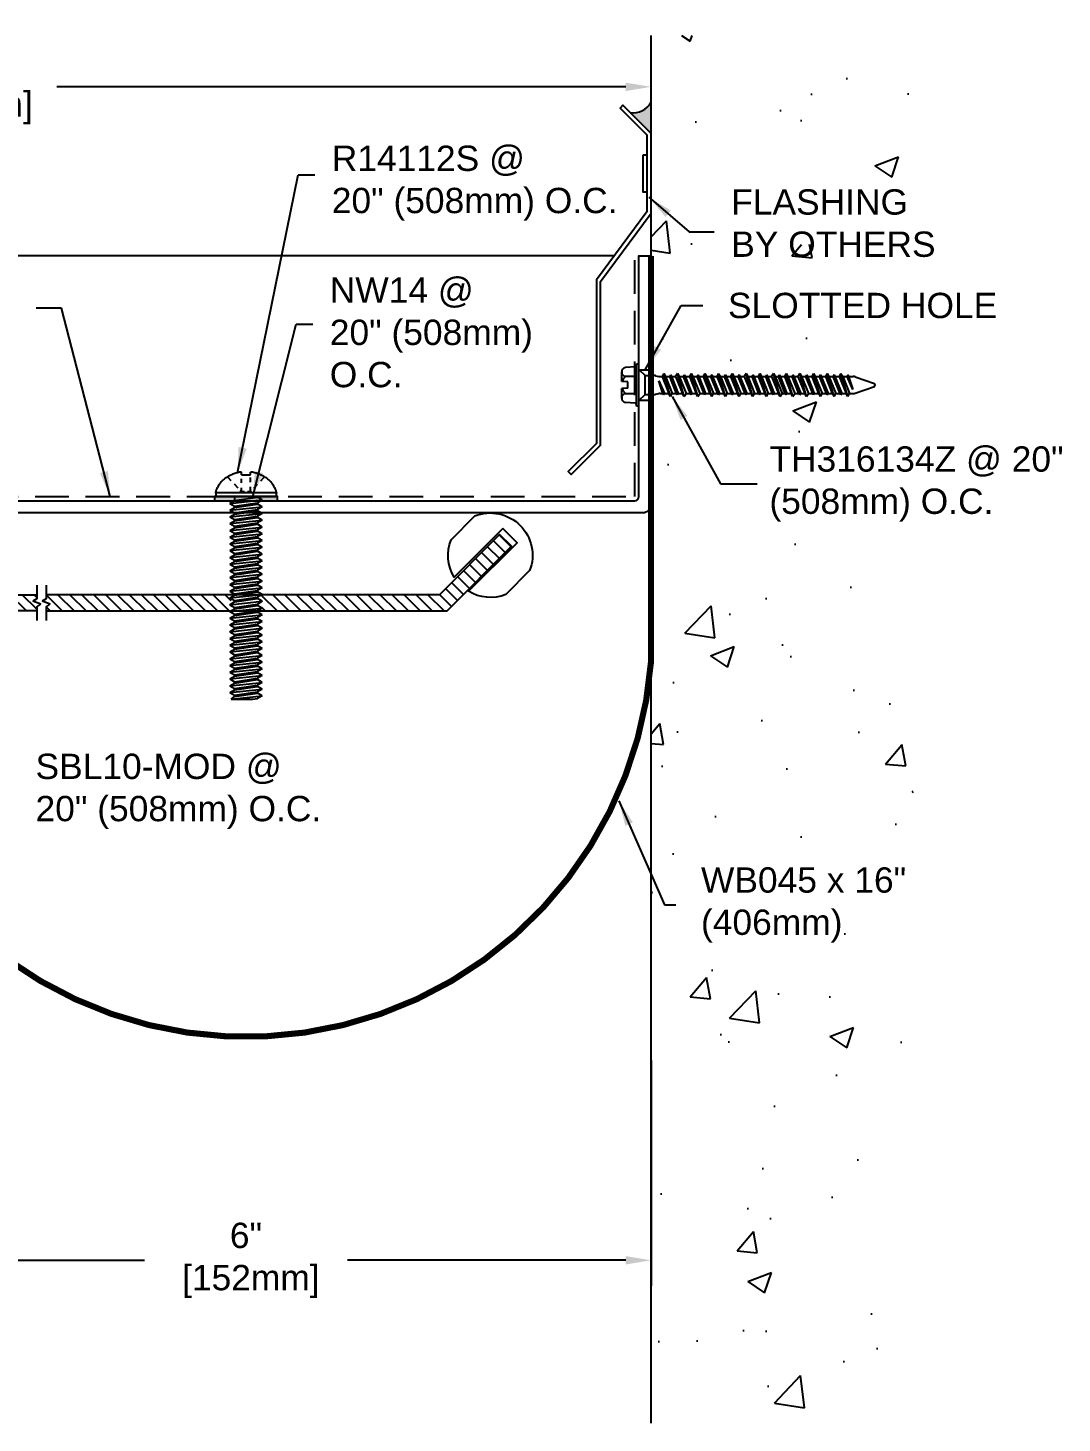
# Model space of a CAD drawing. Header units: inches. Extents: x -1.2 to 34.6, y 1.5 to 12.6.
# Drawn here: x 8.81 to 16.47, y 1.55 to 11.87 of the extents above; entities that cross this region are included whole.
import ezdxf

# ---------------------------------------------------------------- set-up
doc = ezdxf.new("R2010")
doc.units = ezdxf.units.IN
doc.header["$MEASUREMENT"] = 0
doc.linetypes.add('DASHED2', pattern=[0.375, 0.25, -0.125])
for name, color, linetype in [('ANCHORS', 4, 'Continuous'), ('CONDITIONS', 1, 'Continuous'), ('DIMENSIONS', 3, 'Continuous'), ('FILLERS', 2, 'Continuous'), ('METALS', 7, 'Continuous'), ('TEXT', 2, 'Continuous')]:
    doc.layers.add(name, color=color, linetype=linetype)
doc.styles.add('ARIAL', font='arial.ttf')
doc.styles.get("Standard").update_dxf_attribs({"font": 'arial.ttf'})
doc.dimstyles.new('Arial', dxfattribs={"dimtxt": 0.1875, "dimasz": 0.1875, "dimexe": 0.1875, "dimexo": 0.1875, "dimgap": 0.1875, "dimtad": 0, "dimtih": 1, "dimtoh": 1, "dimdec": 4, "dimzin": 3, "dimdsep": 46, "dimlunit": 4, "dimtxsty": 'ARIAL', "dimcen": 0.1875, "dimadec": 0, "dimazin": 0, "dimtfac": 1, "dimtdec": 4, "dimtofl": 0, "dimtmove": 0, "dimatfit": 3, "dimfxl": 0, "dimfrac": 2, "dimtolj": 1, "dimtzin": 0, "dimarcsym": 0})
doc.dimstyles.get("Standard").update_dxf_attribs({"dimtxt": 0.18, "dimasz": 0.18, "dimexe": 0.18, "dimexo": 0.0625, "dimgap": 0.09, "dimtad": 0, "dimtih": 1, "dimtoh": 1, "dimdec": 4, "dimzin": 0, "dimdsep": 46, "dimtxsty": 'Standard', "dimcen": 0.09, "dimadec": 0, "dimazin": 0, "dimtfac": 1, "dimtdec": 4, "dimtofl": 0, "dimtmove": 0, "dimatfit": 3, "dimfxl": 0, "dimtolj": 1, "dimtzin": 0, "dimarcsym": 0})

# ---------------------------------------------------------------- blocks, each defined once
blk = doc.blocks.new('*D3')
at = {"layer": 'Defpoints', "color": 0}
for p in [(7.429, 4.418), (13.429, 4.418), (13.429, 2.752)]:
    blk.add_point(p, dxfattribs=at)
at = {"layer": 'DIMENSIONS', "color": 0, "lineweight": -2}
for p, q in [((7.429, 4.231), (7.429, 2.564)), ((13.429, 4.231), (13.429, 2.564)), ((7.617, 2.752), (9.677, 2.752)), ((13.242, 2.752), (11.182, 2.752))]:
    blk.add_line(p, q, dxfattribs=at)
at = {"layer": 'DIMENSIONS', "color": 0}
for points in [[(7.617, 2.783), (7.617, 2.721), (7.429, 2.752)], [(13.242, 2.783), (13.242, 2.721), (13.429, 2.752)]]:
    blk.add_solid(points, dxfattribs=at)
at = {"layer": 'DIMENSIONS', "color": 0, "insert": (10.429, 2.752), "char_height": 0.1875, "attachment_point": 5, "style": 'ARIAL'}
blk.add_mtext('\\A1;6"\\P [152mm]', dxfattribs=at)
blk = doc.blocks.new('*D4')
at = {"layer": 'Defpoints', "color": 0}
for p in [(13.429, 11.438), (13.429, 10.337), (3.179, 8.311)]:
    blk.add_point(p, dxfattribs=at)
at = {"layer": 'DIMENSIONS', "color": 0, "lineweight": -2}
for p, q in [((3.179, 8.499), (3.179, 11.626)), ((13.429, 10.524), (13.429, 11.626)), ((3.367, 11.438), (7.579, 11.438)), ((13.242, 11.438), (9.029, 11.438))]:
    blk.add_line(p, q, dxfattribs=at)
at = {"layer": 'DIMENSIONS', "color": 0}
for points in [[(3.367, 11.469), (3.367, 11.407), (3.179, 11.438)], [(13.242, 11.469), (13.242, 11.407), (13.429, 11.438)]]:
    blk.add_solid(points, dxfattribs=at)
at = {"layer": 'DIMENSIONS', "color": 0, "insert": (8.304, 11.438), "char_height": 0.1875, "attachment_point": 5, "style": 'ARIAL'}
blk.add_mtext('\\A1;10 1/4"\\P [260mm]', dxfattribs=at)
blk = doc.blocks.new('TH-316134')
for p, q in [((-0.097, 0.127), (-0.027, 0.127)), ((-0.023, 0.083), (-0.027, 0.127)), ((0.023, 0.083), (0.027, 0.127)), ((0.027, 0.127), (0.097, 0.127)), ((-0.157, 0.019), (0.157, 0.019)), ((-0.157, 0), (-0.157, 0.019)), ((-0.157, 0), (0.157, 0)), ((-0.135, 0.029), (-0.129, 0.1)), ((-0.115, 0), (-0.07, -0.045)), ((-0.065, 0.019), (-0.065, 0.1)), ((-0.023, 0.083), (0.023, 0.083)), ((0.064, 0.019), (0.064, 0.1)), ((0.115, 0), (0.07, -0.045)), ((0.135, 0.029), (0.129, 0.1)), ((0.157, 0.019), (0.157, 0)), ((-0.07, -0.045), (0.07, -0.045)), ((-0.07, -0.045), (-0.07, -0.112)), ((0.07, -0.045), (0.07, -0.112)), ((-0.086, -0.234), (0.086, -0.184)), ((-0.074, -0.184), (0.032, -0.147)), ((-0.074, -0.184), (-0.062, -0.177)), ((-0.074, -0.184), (-0.062, -0.19)), ((-0.069, -0.122), (-0.063, -0.148)), ((0.032, -0.147), (-0.062, -0.19)), ((-0.062, -0.177), (0.032, -0.147)), ((-0.062, -0.157), (-0.062, -0.177)), ((0.062, -0.171), (-0.062, -0.221)), ((-0.062, -0.19), (-0.062, -0.221)), ((0.062, -0.197), (-0.062, -0.247)), ((0.062, -0.157), (0.062, -0.171)), ((0.086, -0.184), (0.062, -0.171)), ((0.086, -0.184), (0.062, -0.197)), ((0.062, -0.197), (0.062, -0.228)), ((0.069, -0.122), (0.063, -0.148)), ((-0.086, -0.234), (-0.062, -0.221)), ((-0.086, -0.234), (-0.062, -0.247)), ((-0.086, -0.336), (0.086, -0.285)), ((-0.074, -0.285), (0.074, -0.234)), ((-0.074, -0.285), (-0.062, -0.279)), ((-0.074, -0.285), (-0.062, -0.291)), ((-0.062, -0.279), (0.062, -0.228)), ((0.062, -0.241), (-0.062, -0.291)), ((-0.062, -0.247), (-0.062, -0.279)), ((0.062, -0.272), (-0.062, -0.323)), ((-0.062, -0.291), (-0.062, -0.323)), ((0.062, -0.298), (-0.062, -0.349)), ((0.074, -0.234), (0.062, -0.228)), ((0.074, -0.234), (0.062, -0.241)), ((0.062, -0.241), (0.062, -0.272)), ((0.086, -0.285), (0.062, -0.272)), ((0.086, -0.285), (0.062, -0.298)), ((0.062, -0.298), (0.062, -0.33)), ((-0.086, -0.336), (-0.062, -0.323)), ((-0.086, -0.336), (-0.062, -0.349)), ((-0.086, -0.437), (0.086, -0.387)), ((-0.074, -0.387), (0.074, -0.336)), ((-0.074, -0.387), (-0.062, -0.381)), ((-0.074, -0.387), (-0.062, -0.393)), ((-0.062, -0.381), (0.062, -0.33)), ((0.062, -0.342), (-0.062, -0.393)), ((-0.062, -0.349), (-0.062, -0.381)), ((0.062, -0.374), (-0.062, -0.425)), ((-0.062, -0.393), (-0.062, -0.425)), ((0.062, -0.4), (-0.062, -0.45)), ((0.074, -0.336), (0.062, -0.33)), ((0.074, -0.336), (0.062, -0.342)), ((0.062, -0.342), (0.062, -0.374)), ((0.086, -0.387), (0.062, -0.374)), ((0.086, -0.387), (0.062, -0.4)), ((0.062, -0.4), (0.062, -0.431)), ((-0.086, -0.437), (-0.062, -0.425)), ((-0.086, -0.437), (-0.062, -0.45)), ((-0.086, -0.539), (0.086, -0.488)), ((-0.074, -0.488), (0.074, -0.437)), ((-0.074, -0.488), (-0.062, -0.482)), ((-0.074, -0.488), (-0.062, -0.494)), ((-0.062, -0.482), (0.062, -0.431)), ((0.062, -0.444), (-0.062, -0.494)), ((-0.062, -0.45), (-0.062, -0.482)), ((0.062, -0.475), (-0.062, -0.526)), ((-0.062, -0.494), (-0.062, -0.526)), ((0.062, -0.501), (-0.062, -0.552)), ((0.074, -0.437), (0.062, -0.431)), ((0.074, -0.437), (0.062, -0.444)), ((0.062, -0.444), (0.062, -0.475)), ((0.086, -0.488), (0.062, -0.475)), ((0.086, -0.488), (0.062, -0.501)), ((0.062, -0.501), (0.062, -0.533)), ((-0.086, -0.539), (-0.062, -0.526)), ((-0.086, -0.539), (-0.062, -0.552)), ((-0.086, -0.641), (0.086, -0.59)), ((-0.074, -0.59), (0.074, -0.539)), ((-0.074, -0.59), (-0.062, -0.584)), ((-0.074, -0.59), (-0.062, -0.596)), ((-0.062, -0.584), (0.062, -0.533)), ((0.062, -0.545), (-0.062, -0.596)), ((-0.062, -0.552), (-0.062, -0.584)), ((0.062, -0.577), (-0.062, -0.628)), ((-0.062, -0.596), (-0.062, -0.628)), ((0.062, -0.603), (-0.062, -0.654)), ((0.074, -0.539), (0.062, -0.533)), ((0.074, -0.539), (0.062, -0.545)), ((0.062, -0.545), (0.062, -0.577)), ((0.086, -0.59), (0.062, -0.577)), ((0.086, -0.59), (0.062, -0.603)), ((0.062, -0.603), (0.062, -0.634)), ((-0.086, -0.641), (-0.062, -0.628)), ((-0.086, -0.641), (-0.062, -0.654)), ((-0.086, -0.742), (0.086, -0.691)), ((-0.074, -0.691), (0.074, -0.641)), ((-0.074, -0.691), (-0.062, -0.685)), ((-0.074, -0.691), (-0.062, -0.698)), ((-0.062, -0.685), (0.062, -0.634)), ((0.062, -0.647), (-0.062, -0.698)), ((-0.062, -0.654), (-0.062, -0.685)), ((0.062, -0.678), (-0.062, -0.729)), ((-0.062, -0.698), (-0.062, -0.729)), ((0.062, -0.704), (-0.062, -0.755)), ((0.074, -0.641), (0.062, -0.634)), ((0.074, -0.641), (0.062, -0.647)), ((0.062, -0.647), (0.062, -0.678)), ((0.086, -0.691), (0.062, -0.678)), ((0.086, -0.691), (0.062, -0.704)), ((0.062, -0.704), (0.062, -0.736)), ((-0.086, -0.742), (-0.062, -0.729)), ((-0.086, -0.742), (-0.062, -0.755)), ((-0.086, -0.844), (0.086, -0.793)), ((-0.074, -0.793), (0.074, -0.742)), ((-0.074, -0.793), (-0.062, -0.787)), ((-0.074, -0.793), (-0.062, -0.799)), ((-0.062, -0.787), (0.062, -0.736)), ((0.062, -0.748), (-0.062, -0.799)), ((-0.062, -0.755), (-0.062, -0.787)), ((0.062, -0.78), (-0.062, -0.831)), ((-0.062, -0.799), (-0.062, -0.831)), ((0.062, -0.806), (-0.062, -0.857)), ((0.074, -0.742), (0.062, -0.736)), ((0.074, -0.742), (0.062, -0.748)), ((0.062, -0.748), (0.062, -0.78)), ((0.086, -0.793), (0.062, -0.78)), ((0.086, -0.793), (0.062, -0.806)), ((0.062, -0.806), (0.062, -0.838)), ((-0.086, -0.844), (-0.062, -0.831)), ((-0.086, -0.844), (-0.062, -0.857)), ((-0.086, -0.945), (0.086, -0.895)), ((-0.074, -0.895), (0.074, -0.844)), ((-0.074, -0.895), (-0.062, -0.888)), ((-0.074, -0.895), (-0.062, -0.901)), ((-0.062, -0.888), (0.062, -0.838)), ((0.062, -0.85), (-0.062, -0.901)), ((-0.062, -0.857), (-0.062, -0.888)), ((0.062, -0.882), (-0.062, -0.932)), ((-0.062, -0.901), (-0.062, -0.932)), ((0.062, -0.907), (-0.062, -0.958)), ((0.074, -0.844), (0.062, -0.838)), ((0.074, -0.844), (0.062, -0.85)), ((0.062, -0.85), (0.062, -0.882)), ((0.086, -0.895), (0.062, -0.882)), ((0.086, -0.895), (0.062, -0.907)), ((0.062, -0.907), (0.062, -0.939)), ((-0.086, -0.945), (-0.062, -0.932)), ((-0.086, -0.945), (-0.062, -0.958)), ((-0.086, -1.047), (0.086, -0.996)), ((-0.074, -0.996), (0.074, -0.945)), ((-0.074, -0.996), (-0.062, -0.99)), ((-0.074, -0.996), (-0.062, -1.002)), ((-0.062, -0.99), (0.062, -0.939)), ((0.062, -0.951), (-0.062, -1.002)), ((-0.062, -0.958), (-0.062, -0.99)), ((0.062, -0.983), (-0.062, -1.034)), ((-0.062, -1.002), (-0.062, -1.034)), ((0.062, -1.009), (-0.062, -1.06)), ((0.074, -0.945), (0.062, -0.939)), ((0.074, -0.945), (0.062, -0.951)), ((0.062, -0.951), (0.062, -0.983)), ((0.086, -0.996), (0.062, -0.983)), ((0.086, -0.996), (0.062, -1.009)), ((0.062, -1.001), (0.062, -1.033)), ((-0.086, -1.047), (-0.062, -1.034)), ((-0.086, -1.047), (-0.062, -1.06)), ((-0.086, -1.141), (0.086, -1.09)), ((-0.086, -1.141), (-0.062, -1.128)), ((-0.074, -1.09), (0.074, -1.039)), ((-0.074, -1.09), (-0.062, -1.084)), ((-0.074, -1.09), (-0.062, -1.096)), ((-0.062, -1.084), (0.062, -1.033)), ((0.062, -1.045), (-0.062, -1.096)), ((-0.062, -1.052), (-0.062, -1.084)), ((0.062, -1.077), (-0.062, -1.128)), ((-0.062, -1.096), (-0.062, -1.128)), ((0.062, -1.103), (-0.062, -1.154)), ((-0.062, -1.185), (0.062, -1.134)), ((0.074, -1.039), (0.062, -1.033)), ((0.074, -1.039), (0.062, -1.045)), ((0.062, -1.045), (0.062, -1.077)), ((0.086, -1.09), (0.062, -1.077)), ((0.086, -1.09), (0.062, -1.103)), ((0.062, -1.103), (0.062, -1.134)), ((0.074, -1.141), (0.062, -1.134)), ((-0.086, -1.141), (-0.062, -1.154)), ((-0.086, -1.242), (0.086, -1.191)), ((-0.086, -1.242), (-0.062, -1.229)), ((-0.074, -1.191), (0.074, -1.141)), ((-0.074, -1.191), (-0.062, -1.185)), ((-0.074, -1.191), (-0.062, -1.198)), ((0.062, -1.147), (-0.062, -1.198)), ((-0.062, -1.154), (-0.062, -1.185)), ((0.062, -1.178), (-0.062, -1.229)), ((-0.062, -1.198), (-0.062, -1.229)), ((0.062, -1.204), (-0.062, -1.255)), ((-0.062, -1.287), (0.062, -1.236)), ((0.074, -1.141), (0.062, -1.147)), ((0.062, -1.147), (0.062, -1.178)), ((0.086, -1.191), (0.062, -1.178)), ((0.086, -1.191), (0.062, -1.204)), ((0.062, -1.204), (0.062, -1.236)), ((0.074, -1.242), (0.062, -1.236)), ((-0.086, -1.242), (-0.062, -1.255)), ((-0.086, -1.344), (0.086, -1.293)), ((-0.086, -1.344), (-0.062, -1.331)), ((-0.074, -1.293), (0.074, -1.242)), ((-0.074, -1.293), (-0.062, -1.287)), ((-0.074, -1.293), (-0.062, -1.299)), ((0.062, -1.248), (-0.062, -1.299)), ((-0.062, -1.255), (-0.062, -1.287)), ((0.062, -1.28), (-0.062, -1.331)), ((-0.062, -1.299), (-0.062, -1.331)), ((0.062, -1.306), (-0.062, -1.357)), ((-0.062, -1.388), (0.062, -1.338)), ((0.074, -1.242), (0.062, -1.248)), ((0.062, -1.248), (0.062, -1.28)), ((0.086, -1.293), (0.062, -1.28)), ((0.086, -1.293), (0.062, -1.306)), ((0.062, -1.306), (0.062, -1.338)), ((0.074, -1.344), (0.062, -1.338)), ((-0.086, -1.344), (-0.062, -1.357)), ((-0.086, -1.445), (0.086, -1.395)), ((-0.086, -1.445), (-0.062, -1.432)), ((-0.086, -1.445), (-0.062, -1.458)), ((-0.074, -1.395), (0.074, -1.344)), ((-0.074, -1.395), (-0.062, -1.388)), ((-0.074, -1.395), (-0.062, -1.401)), ((-0.074, -1.496), (0.074, -1.445)), ((0.062, -1.35), (-0.062, -1.401)), ((-0.062, -1.357), (-0.062, -1.388)), ((0.062, -1.382), (-0.062, -1.432)), ((-0.062, -1.401), (-0.062, -1.432)), ((0.062, -1.407), (-0.062, -1.458)), ((-0.062, -1.49), (0.062, -1.439)), ((0.074, -1.344), (0.062, -1.35)), ((0.062, -1.35), (0.062, -1.382)), ((0.086, -1.395), (0.062, -1.382)), ((0.086, -1.395), (0.062, -1.407)), ((0.062, -1.407), (0.062, -1.439)), ((0.074, -1.445), (0.062, -1.439)), ((0.074, -1.445), (0.062, -1.451)), ((-0.086, -1.547), (0.086, -1.496)), ((-0.086, -1.547), (-0.062, -1.534)), ((-0.086, -1.547), (-0.062, -1.56)), ((-0.074, -1.496), (-0.062, -1.49)), ((-0.074, -1.496), (-0.062, -1.502)), ((0.062, -1.451), (-0.062, -1.502)), ((-0.062, -1.458), (-0.062, -1.49)), ((0.062, -1.483), (-0.062, -1.534)), ((-0.062, -1.502), (-0.062, -1.534)), ((0.062, -1.509), (-0.062, -1.56)), ((-0.034, -1.584), (0.062, -1.541)), ((-0.034, -1.584), (0.074, -1.547)), ((0.062, -1.451), (0.062, -1.483)), ((0.086, -1.496), (0.062, -1.483)), ((0.086, -1.496), (0.062, -1.509)), ((0.062, -1.509), (0.062, -1.541)), ((0.074, -1.547), (0.062, -1.541)), ((0.074, -1.547), (0.062, -1.553)), ((-0.062, -1.56), (-0.062, -1.586)), ((-0.06, -1.601), (-0.01, -1.744)), ((0.062, -1.553), (-0.034, -1.584)), ((0.06, -1.601), (0.01, -1.744)), ((0.062, -1.553), (0.062, -1.586))]:
    blk.add_line(p, q)
for centre, radius, start, end in [((-0.097, 0.095), 0.0327, 9.285, 170.715), ((0, 0.038), 0.0896, 107.4215, 136.0407), ((0, 0.038), 0.0896, 43.9593, 72.5785), ((0.097, 0.095), 0.0327, 9.285, 170.715), ((-0.146, 0.03), 0.0112, 270, 355), ((0.146, 0.03), 0.0112, 185, 270), ((-0.023, -0.112), 0.0465, 180, 191.9357), ((-0.109, -0.157), 0.0465, 0, 11.9357), ((0.109, -0.157), 0.0465, 168.0643, 180), ((0.023, -0.112), 0.0465, 348.0643, 0), ((-0.016, -1.586), 0.0465, 180, 199.3058), ((0.016, -1.586), 0.0465, 340.6942, 0), ((0, -1.739), 0.0106, 204.1001, 335.8999)]:
    blk.add_arc(centre, radius, start, end)
blk = doc.blocks.new('TH316134')
blk.add_blockref('TH-316134', (0, 0))
blk = doc.blocks.new('FLASHING')
at = {"layer": 'CONDITIONS'}
blk.add_hatch(color=256, dxfattribs=at).paths.add_polyline_path([(9.429, 11.696, -0.317904), (9.276, 11.618), (9.429, 11.464)])
for points in [[(9.024, 9.169), (8.816, 8.961), (8.838, 8.939), (9.055, 9.156), (9.055, 10.368), (9.429, 10.873), (9.429, 11.464), (9.221, 11.672), (9.2, 11.65), (9.398, 11.452), (9.398, 10.883), (9.024, 10.379)], [(9.371, 11.305), (9.398, 11.305), (9.398, 11.03), (9.371, 11.03)]]:
    blk.add_lwpolyline(points, close=True, dxfattribs=at)
blk.add_arc((9.297, 11.765), 0.149, 261.7227, 332.2653, dxfattribs=at)
blk = doc.blocks.new('*D12')
at = {"layer": 'Defpoints', "color": 0}
for p in [(13.339, 10.187), (0.826, 4.999), (5.589, 4.999)]:
    blk.add_point(p, dxfattribs=at)
at = {"layer": 'DIMENSIONS', "color": 0, "lineweight": -2}
for p, q in [((13.152, 10.187), (0.639, 10.187)), ((0.826, 9.999), (0.826, 8.045)), ((0.826, 5.187), (0.826, 7.114)), ((5.401, 4.999), (0.639, 4.999))]:
    blk.add_line(p, q, dxfattribs=at)
at = {"layer": 'DIMENSIONS', "color": 0}
for points in [[(0.795, 9.999), (0.858, 9.999), (0.826, 10.187)], [(0.795, 5.187), (0.858, 5.187), (0.826, 4.999)]]:
    blk.add_solid(points, dxfattribs=at)
at = {"layer": 'DIMENSIONS', "color": 0, "insert": (0.826, 7.58), "char_height": 0.1875, "attachment_point": 5, "style": 'ARIAL'}
blk.add_mtext('\\A1;5 3/16"\\P [132mm]', dxfattribs=at)
blk = doc.blocks.new('SBL10-MOD')
h = blk.add_hatch()
h.set_pattern_fill('ANSI31', color=256, scale=0.5, angle=90, style=0)
h.set_pattern_definition([(135, (0.01028, 3e-15), (-0.04419417, -0.04419417), [])])
h.paths.add_polyline_path([(12.407, 8.037), (12.318, 8.125), (11.872, 7.679), (10.557, 7.679), (10.561, 7.675), (10.551, 7.665), (10.561, 7.655), (10.551, 7.644), (10.561, 7.634), (10.551, 7.623), (10.561, 7.613), (10.551, 7.603), (10.561, 7.592), (10.551, 7.582), (10.561, 7.572), (10.551, 7.561), (10.553, 7.559), (11.929, 7.559)])
h.paths.add_polyline_path([(10.329, 7.597), (10.319, 7.608), (10.329, 7.618), (10.319, 7.628), (10.329, 7.639), (10.319, 7.649), (10.329, 7.66), (10.319, 7.67), (10.327, 7.679), (8.96, 7.679), (8.96, 7.649), (8.931, 7.63), (8.989, 7.608), (8.96, 7.589), (8.96, 7.559), (10.325, 7.559), (10.319, 7.566), (10.329, 7.577), (10.319, 7.587)])
h.paths.add_polyline_path([(8.89, 7.649), (8.89, 7.679), (7.391, 7.679), (7.391, 7.559), (8.89, 7.559), (8.89, 7.589), (8.919, 7.608), (8.861, 7.63)])
for p, q in [((8.89, 7.749), (8.89, 7.649)), ((8.96, 7.749), (8.96, 7.649)), ((8.89, 7.649), (8.861, 7.63)), ((8.96, 7.649), (8.931, 7.63)), ((8.919, 7.608), (8.861, 7.63)), ((8.89, 7.589), (8.919, 7.608)), ((8.89, 7.589), (8.89, 7.489)), ((8.989, 7.608), (8.931, 7.63)), ((8.96, 7.589), (8.989, 7.608)), ((8.96, 7.589), (8.96, 7.489))]:
    blk.add_line(p, q)
for points in [[(12.342, 8.169), (11.982, 7.809, -0.233897), (11.958, 8.085), (12.135, 8.262, -0.654654), (12.54, 7.857), (12.363, 7.68, -0.233897), (12.087, 7.704), (12.447, 8.063)], [(7.432, 7.694, 0.233897), (7.254, 7.906), (7.004, 7.906, 0.654654), (7.004, 7.333), (7.254, 7.333, 0.233897), (7.432, 7.545), (7.391, 7.559), (7.391, 7.679)]]:
    blk.add_lwpolyline(points, format="xyb", close=True)
for points in [[(8.96, 7.559), (11.929, 7.559), (12.407, 8.037), (12.318, 8.125), (11.872, 7.679), (8.96, 7.679)], [(7.391, 7.679), (8.89, 7.679)], [(8.89, 7.559), (7.391, 7.559)]]:
    blk.add_lwpolyline(points)
blk = doc.blocks.new('R14112')
for p, q in [((-0.109, 0.116), (-0.133, 0.141)), ((-0.034, 0.161), (-0.034, 0.182)), ((-0.034, 0.161), (0.034, 0.161)), ((-0.034, 0.103), (-0.034, 0.131)), ((0.034, 0.161), (0.034, 0.182)), ((0.034, 0.106), (0.034, 0.142)), ((0.109, 0.116), (0.133, 0.141)), ((-0.226, 0.031), (0.226, 0.031)), ((-0.226, 0.031), (-0.22, 0)), ((-0.22, 0), (0.22, 0)), ((-0.057, 0.062), (-0.086, 0.092)), ((-0.085, 0), (-0.085, -0.03)), ((-0.034, 0.038), (-0.042, 0.046)), ((-0.034, 0.038), (-0.034, 0.065)), ((-0.034, 0.038), (-0.01, 0.038)), ((0.01, 0.038), (0.034, 0.038)), ((0.034, 0.038), (0.034, 0.073)), ((0.034, 0.038), (0.042, 0.046)), ((0.057, 0.062), (0.086, 0.092)), ((0.085, 0), (0.085, -0.005)), ((0.226, 0.031), (0.22, 0)), ((-0.119, -0.05), (0.119, -0.025)), ((-0.119, -0.05), (-0.085, -0.03)), ((-0.119, -0.05), (-0.085, -0.07)), ((-0.119, -0.1), (0.119, -0.075)), ((-0.119, -0.1), (-0.085, -0.08)), ((-0.119, -0.1), (-0.085, -0.12)), ((-0.085, -0.03), (0.085, -0.005)), ((-0.085, -0.07), (0.085, -0.045)), ((-0.085, -0.08), (0.085, -0.055)), ((-0.085, -0.07), (-0.085, -0.08)), ((-0.085, -0.12), (0.085, -0.095)), ((0.119, -0.025), (0.085, -0.005)), ((0.119, -0.025), (0.085, -0.045)), ((0.085, -0.045), (0.085, -0.055)), ((0.119, -0.075), (0.085, -0.055)), ((0.119, -0.075), (0.085, -0.095)), ((0.085, -0.095), (0.085, -0.105)), ((-0.119, -0.15), (0.119, -0.125)), ((-0.119, -0.15), (-0.085, -0.13)), ((-0.119, -0.15), (-0.085, -0.17)), ((-0.119, -0.2), (0.119, -0.175)), ((-0.119, -0.2), (-0.085, -0.18)), ((-0.119, -0.2), (-0.085, -0.22)), ((-0.085, -0.13), (0.085, -0.105)), ((-0.085, -0.12), (-0.085, -0.13)), ((-0.085, -0.17), (0.085, -0.145)), ((-0.085, -0.18), (0.085, -0.155)), ((-0.085, -0.17), (-0.085, -0.18)), ((-0.085, -0.22), (0.085, -0.195)), ((-0.085, -0.23), (0.085, -0.205)), ((0.119, -0.125), (0.085, -0.105)), ((0.119, -0.125), (0.085, -0.145)), ((0.085, -0.145), (0.085, -0.155)), ((0.119, -0.175), (0.085, -0.155)), ((0.119, -0.175), (0.085, -0.195)), ((0.085, -0.195), (0.085, -0.205)), ((0.119, -0.225), (0.085, -0.205)), ((-0.119, -0.25), (0.119, -0.225)), ((-0.119, -0.25), (-0.085, -0.23)), ((-0.119, -0.25), (-0.085, -0.27)), ((-0.119, -0.3), (0.119, -0.275)), ((-0.119, -0.3), (-0.085, -0.28)), ((-0.119, -0.3), (-0.085, -0.32)), ((-0.085, -0.22), (-0.085, -0.23)), ((-0.085, -0.27), (0.085, -0.245)), ((-0.085, -0.28), (0.085, -0.255)), ((-0.085, -0.27), (-0.085, -0.28)), ((-0.085, -0.32), (0.085, -0.295)), ((-0.085, -0.33), (0.085, -0.305)), ((0.119, -0.225), (0.085, -0.245)), ((0.085, -0.245), (0.085, -0.255)), ((0.119, -0.275), (0.085, -0.255)), ((0.119, -0.275), (0.085, -0.295)), ((0.085, -0.295), (0.085, -0.305)), ((0.119, -0.325), (0.085, -0.305)), ((-0.119, -0.35), (0.119, -0.325)), ((-0.119, -0.35), (-0.085, -0.33)), ((-0.119, -0.35), (-0.085, -0.37)), ((-0.119, -0.4), (0.119, -0.375)), ((-0.119, -0.4), (-0.085, -0.38)), ((-0.119, -0.4), (-0.085, -0.42)), ((-0.085, -0.32), (-0.085, -0.33)), ((-0.085, -0.37), (0.085, -0.345)), ((-0.085, -0.38), (0.085, -0.355)), ((-0.085, -0.37), (-0.085, -0.38)), ((-0.085, -0.42), (0.085, -0.395)), ((-0.085, -0.43), (0.085, -0.405)), ((0.119, -0.325), (0.085, -0.345)), ((0.085, -0.345), (0.085, -0.355)), ((0.119, -0.375), (0.085, -0.355)), ((0.119, -0.375), (0.085, -0.395)), ((0.085, -0.395), (0.085, -0.405)), ((0.119, -0.425), (0.085, -0.405)), ((-0.119, -0.45), (0.119, -0.425)), ((-0.119, -0.45), (-0.085, -0.43)), ((-0.119, -0.45), (-0.085, -0.47)), ((-0.119, -0.5), (0.119, -0.475)), ((-0.119, -0.5), (-0.085, -0.48)), ((-0.119, -0.5), (-0.085, -0.52)), ((-0.085, -0.42), (-0.085, -0.43)), ((-0.085, -0.47), (0.085, -0.445)), ((-0.085, -0.48), (0.085, -0.455)), ((-0.085, -0.47), (-0.085, -0.48)), ((-0.085, -0.52), (0.085, -0.495)), ((-0.085, -0.53), (0.085, -0.505)), ((0.119, -0.425), (0.085, -0.445)), ((0.085, -0.445), (0.085, -0.455)), ((0.119, -0.475), (0.085, -0.455)), ((0.119, -0.475), (0.085, -0.495)), ((0.085, -0.495), (0.085, -0.505)), ((0.119, -0.525), (0.085, -0.505)), ((-0.119, -0.55), (0.119, -0.525)), ((-0.119, -0.55), (-0.085, -0.53)), ((-0.119, -0.55), (-0.085, -0.57)), ((-0.119, -0.6), (0.119, -0.575)), ((-0.119, -0.6), (-0.085, -0.58)), ((-0.119, -0.6), (-0.085, -0.62)), ((-0.085, -0.52), (-0.085, -0.53)), ((-0.085, -0.57), (0.085, -0.545)), ((-0.085, -0.58), (0.085, -0.555)), ((-0.085, -0.57), (-0.085, -0.58)), ((-0.085, -0.62), (0.085, -0.595)), ((-0.085, -0.63), (0.085, -0.605)), ((-0.085, -0.62), (-0.085, -0.63)), ((0.119, -0.525), (0.085, -0.545)), ((0.085, -0.545), (0.085, -0.555)), ((0.119, -0.575), (0.085, -0.555)), ((0.119, -0.575), (0.085, -0.595)), ((0.085, -0.595), (0.085, -0.605)), ((0.119, -0.625), (0.085, -0.605)), ((-0.119, -0.65), (0.119, -0.625)), ((-0.119, -0.65), (-0.085, -0.63)), ((-0.119, -0.65), (-0.085, -0.67)), ((-0.119, -0.7), (0.119, -0.675)), ((-0.119, -0.7), (-0.085, -0.68)), ((-0.119, -0.7), (-0.085, -0.72)), ((-0.085, -0.67), (0.085, -0.645)), ((-0.085, -0.68), (0.085, -0.655)), ((-0.085, -0.67), (-0.085, -0.68)), ((-0.085, -0.72), (0.085, -0.695)), ((-0.085, -0.73), (0.085, -0.705)), ((-0.085, -0.72), (-0.085, -0.73)), ((0.119, -0.625), (0.085, -0.645)), ((0.085, -0.645), (0.085, -0.655)), ((0.119, -0.675), (0.085, -0.655)), ((0.119, -0.675), (0.085, -0.695)), ((0.085, -0.695), (0.085, -0.705)), ((0.119, -0.725), (0.085, -0.705)), ((-0.119, -0.75), (0.119, -0.725)), ((-0.119, -0.75), (-0.085, -0.73)), ((-0.119, -0.75), (-0.085, -0.77)), ((-0.119, -0.8), (0.119, -0.775)), ((-0.119, -0.8), (-0.085, -0.78)), ((-0.119, -0.8), (-0.085, -0.82)), ((-0.119, -0.85), (0.119, -0.825)), ((-0.085, -0.77), (0.085, -0.745)), ((-0.085, -0.78), (0.085, -0.755)), ((-0.085, -0.77), (-0.085, -0.78)), ((-0.085, -0.82), (0.085, -0.795)), ((-0.085, -0.83), (0.085, -0.805)), ((-0.085, -0.82), (-0.085, -0.83)), ((0.119, -0.725), (0.085, -0.745)), ((0.085, -0.745), (0.085, -0.755)), ((0.119, -0.775), (0.085, -0.755)), ((0.119, -0.775), (0.085, -0.795)), ((0.085, -0.795), (0.085, -0.805)), ((0.119, -0.825), (0.085, -0.805)), ((0.119, -0.825), (0.085, -0.845)), ((-0.119, -0.85), (-0.085, -0.83)), ((-0.119, -0.85), (-0.085, -0.87)), ((-0.119, -0.9), (0.119, -0.875)), ((-0.119, -0.9), (-0.085, -0.88)), ((-0.119, -0.9), (-0.085, -0.92)), ((-0.119, -0.95), (0.119, -0.925)), ((-0.085, -0.87), (0.085, -0.845)), ((-0.085, -0.88), (0.085, -0.855)), ((-0.085, -0.87), (-0.085, -0.88)), ((-0.085, -0.92), (0.085, -0.895)), ((-0.085, -0.93), (0.085, -0.905)), ((-0.085, -0.92), (-0.085, -0.93)), ((0.085, -0.845), (0.085, -0.855)), ((0.119, -0.875), (0.085, -0.855)), ((0.119, -0.875), (0.085, -0.895)), ((0.085, -0.895), (0.085, -0.905)), ((0.119, -0.925), (0.085, -0.905)), ((0.119, -0.925), (0.085, -0.945)), ((-0.119, -0.95), (-0.085, -0.93)), ((-0.119, -0.95), (-0.085, -0.97)), ((-0.119, -1), (0.119, -0.975)), ((-0.119, -1), (-0.085, -0.98)), ((-0.119, -1), (-0.085, -1.02)), ((-0.119, -1.05), (0.119, -1.025)), ((-0.119, -1.05), (-0.085, -1.03)), ((-0.085, -0.97), (0.085, -0.945)), ((-0.085, -0.98), (0.085, -0.955)), ((-0.085, -0.97), (-0.085, -0.98)), ((-0.085, -1.02), (0.085, -0.995)), ((-0.085, -1.03), (0.085, -1.005)), ((-0.085, -1.02), (-0.085, -1.03)), ((0.085, -0.945), (0.085, -0.955)), ((0.119, -0.975), (0.085, -0.955)), ((0.119, -0.975), (0.085, -0.995)), ((0.085, -0.995), (0.085, -1.005)), ((0.119, -1.025), (0.085, -1.005)), ((0.119, -1.025), (0.085, -1.045)), ((-0.119, -1.05), (-0.085, -1.07)), ((-0.119, -1.1), (0.119, -1.075)), ((-0.119, -1.1), (-0.085, -1.08)), ((-0.119, -1.1), (-0.085, -1.12)), ((-0.119, -1.15), (0.119, -1.125)), ((-0.119, -1.15), (-0.085, -1.13)), ((-0.085, -1.07), (0.085, -1.045)), ((-0.085, -1.08), (0.085, -1.055)), ((-0.085, -1.07), (-0.085, -1.08)), ((-0.085, -1.12), (0.085, -1.095)), ((-0.085, -1.13), (0.085, -1.105)), ((-0.085, -1.12), (-0.085, -1.13)), ((0.085, -1.045), (0.085, -1.055)), ((0.119, -1.075), (0.085, -1.055)), ((0.119, -1.075), (0.085, -1.095)), ((0.085, -1.095), (0.085, -1.105)), ((0.119, -1.125), (0.085, -1.105)), ((0.119, -1.125), (0.085, -1.145)), ((-0.119, -1.15), (-0.085, -1.17)), ((-0.119, -1.2), (0.119, -1.175)), ((-0.119, -1.2), (-0.085, -1.18)), ((-0.119, -1.2), (-0.085, -1.22)), ((-0.119, -1.25), (0.119, -1.225)), ((-0.119, -1.25), (-0.085, -1.23)), ((-0.085, -1.17), (0.085, -1.145)), ((-0.085, -1.18), (0.085, -1.155)), ((-0.085, -1.17), (-0.085, -1.18)), ((-0.085, -1.22), (0.085, -1.195)), ((-0.085, -1.23), (0.085, -1.205)), ((-0.085, -1.22), (-0.085, -1.23)), ((0.085, -1.145), (0.085, -1.155)), ((0.119, -1.175), (0.085, -1.155)), ((0.119, -1.175), (0.085, -1.195)), ((0.085, -1.195), (0.085, -1.205)), ((0.119, -1.225), (0.085, -1.205)), ((0.119, -1.225), (0.085, -1.245)), ((-0.119, -1.25), (-0.085, -1.27)), ((-0.119, -1.3), (0.119, -1.275)), ((-0.119, -1.3), (-0.085, -1.28)), ((-0.119, -1.3), (-0.085, -1.32)), ((-0.119, -1.35), (0.119, -1.325)), ((-0.119, -1.35), (-0.085, -1.33)), ((-0.085, -1.27), (0.085, -1.245)), ((-0.085, -1.28), (0.085, -1.255)), ((-0.085, -1.27), (-0.085, -1.28)), ((-0.085, -1.32), (0.085, -1.295)), ((-0.085, -1.33), (0.085, -1.305)), ((-0.085, -1.32), (-0.085, -1.33)), ((0.085, -1.245), (0.085, -1.255)), ((0.119, -1.275), (0.085, -1.255)), ((0.119, -1.275), (0.085, -1.295)), ((0.085, -1.295), (0.085, -1.305)), ((0.119, -1.325), (0.085, -1.305)), ((0.119, -1.325), (0.085, -1.345)), ((-0.119, -1.35), (-0.085, -1.37)), ((-0.119, -1.4), (0.119, -1.375)), ((-0.119, -1.4), (-0.085, -1.38)), ((-0.119, -1.4), (-0.085, -1.42)), ((-0.119, -1.45), (0.119, -1.425)), ((-0.119, -1.45), (-0.085, -1.43)), ((-0.085, -1.37), (0.085, -1.345)), ((-0.085, -1.38), (0.085, -1.355)), ((-0.085, -1.37), (-0.085, -1.38)), ((-0.085, -1.42), (0.085, -1.395)), ((-0.085, -1.43), (0.085, -1.405)), ((-0.085, -1.42), (-0.085, -1.43)), ((-0.085, -1.47), (0.085, -1.445)), ((0.085, -1.345), (0.085, -1.355)), ((0.119, -1.375), (0.085, -1.355)), ((0.119, -1.375), (0.085, -1.395)), ((0.085, -1.395), (0.085, -1.405)), ((0.119, -1.425), (0.085, -1.405)), ((0.119, -1.425), (0.085, -1.445)), ((0.085, -1.445), (0.085, -1.455)), ((-0.119, -1.45), (-0.085, -1.47)), ((-0.11, -1.5), (0.119, -1.475)), ((-0.11, -1.5), (-0.085, -1.48)), ((-0.11, -1.5), (0.048, -1.5)), ((-0.085, -1.48), (0.085, -1.455)), ((-0.085, -1.47), (-0.085, -1.48)), ((0.048, -1.5), (0.085, -1.495)), ((0.119, -1.475), (0.085, -1.455)), ((0.119, -1.475), (0.085, -1.495))]:
    blk.add_line(p, q)
for centre, radius, start, end in [((-0.041, -0.02), 0.192, 128.7816, 152.7282), ((-0.016, -0.051), 0.232, 108.4084, 128.7816), ((0, -0.1), 0.284, 96.8718, 108.4084), ((0, -0.1), 0.284, 71.5916, 83.1282), ((0.016, -0.051), 0.232, 51.2184, 71.5916), ((0.041, -0.02), 0.192, 27.2718, 51.2184), ((-0.08, 0), 0.149, 152.7282, 167.9922), ((0.08, 0), 0.149, 12.0078, 27.2718)]:
    blk.add_arc(centre, radius, start, end)

msp = doc.modelspace()

# ---------------------------------------------------------------- hatches: boundary and pattern name
at = {"layer": 'ANCHORS'}
msp.add_hatch(color=256, dxfattribs=at).paths.add_polyline_path([(10.19678, 8.40494), (10.19678, 8.37369), (10.66178, 8.37369), (10.66178, 8.40494)])
at = {"layer": 'CONDITIONS'}
h = msp.add_hatch(dxfattribs=at)
h.set_pattern_fill('AR-CONC', color=256, scale=0.25, style=0)
h.set_pattern_definition([(50, (4, 0), (1.79315, -0.15688), [0.1875, -2.0625]), (355, (4, 0), (-0.34688, 1.88048), [0.15, -1.65]), (100.451, (4.1494, -0.013), (1.44627, 1.7236), [0.15935, -1.75286]), (46.184, (4, 0.5), (2.6681, -0.4138), [0.28125, -3.09375]), (96.636, (4.2223, 0.4655), (2.33666, 2.4353), [0.23903, -2.6293]), (351.184, (4, 0.5), (2.33665, 2.4353), [0.225, -2.475]), (21, (4.25, 0.375), (1.49227, -1.00655), [0.1875, -2.0625]), (326, (4.25, 0.375), (0.60829, 1.81288), [0.15, -1.65]), (71.451, (4.3744, 0.2911), (2.10056, 0.80633), [0.15935, -1.75286]), (37.5, (4, 0), (0.0304, 0.832235), [0, -1.63, 0, -1.675, 0, -1.65625]), (7.5, (4, 0), (0.657674, 0.98603), [0, -0.955, 0, -1.5925, 0, -0.63125]), (327.5, (3.4425, 0), (1.334556, -0.056387), [0, -0.625, 0, -1.95, 0, -2.5875]), (317.5, (3.1925, 0), (1.457965, 0.25026), [0, -0.8125, 0, -1.295, 0, -1.8375])])
h.paths.add_polyline_path([(15.37018, 11.8187), (13.42928, 11.8187), (13.42928, 9.29708, 0.10112139), (13.44752, 9.29336), (13.46089, 9.29336), (13.47381, 9.31736), (13.48674, 9.29336), (13.51843, 9.29336), (13.52459, 9.3048), (13.53076, 9.29336), (13.56245, 9.29336), (13.57538, 9.31736), (13.5883, 9.29336), (13.61999, 9.29336), (13.62616, 9.3048), (13.63232, 9.29336), (13.66401, 9.29336), (13.67694, 9.31736), (13.68986, 9.29336), (13.72156, 9.29336), (13.72772, 9.3048), (13.73388, 9.29336), (13.76558, 9.29336), (13.7785, 9.31736), (13.79143, 9.29336), (13.82312, 9.29336), (13.82928, 9.3048), (13.83545, 9.29336), (13.86714, 9.29336), (13.88006, 9.31736), (13.89299, 9.29336), (13.92468, 9.29336), (13.93084, 9.3048), (13.93701, 9.29336), (13.9687, 9.29336), (13.98163, 9.31736), (13.99455, 9.29336), (14.02624, 9.29336), (14.03241, 9.3048), (14.03857, 9.29336), (14.07026, 9.29336), (14.08319, 9.31736), (14.09611, 9.29336), (14.12781, 9.29336), (14.13397, 9.3048), (14.14013, 9.29336), (14.17183, 9.29336), (14.18475, 9.31736), (14.19768, 9.29336), (14.22937, 9.29336), (14.23553, 9.3048), (14.2417, 9.29336), (14.27339, 9.29336), (14.28631, 9.31736), (14.29924, 9.29336), (14.32312, 9.29336), (14.32928, 9.3048), (14.33545, 9.29336), (14.36714, 9.29336), (14.38006, 9.31736), (14.39299, 9.29336), (14.42468, 9.29336), (14.43084, 9.3048), (14.43701, 9.29336), (14.4687, 9.29336), (14.48163, 9.31736), (14.49455, 9.29336), (14.52624, 9.29336), (14.53241, 9.3048), (14.53857, 9.29336), (14.57026, 9.29336), (14.58319, 9.31736), (14.59611, 9.29336), (14.62781, 9.29336), (14.63397, 9.3048), (14.64013, 9.29336), (14.67183, 9.29336), (14.68475, 9.31736), (14.69768, 9.29336), (14.72937, 9.29336), (14.73553, 9.3048), (14.7417, 9.29336), (14.77339, 9.29336), (14.78631, 9.31736), (14.79924, 9.29336), (14.83093, 9.29336), (14.83709, 9.3048), (14.84326, 9.29336), (14.88379, 9.29336), (15.0323, 9.24133, -0.77412328), (15.0323, 9.22088), (14.88379, 9.16886), (14.85002, 9.16886), (14.83709, 9.14486), (14.82417, 9.16886), (14.79248, 9.16886), (14.78631, 9.15741), (14.78015, 9.16886), (14.74846, 9.16886), (14.73553, 9.14486), (14.72261, 9.16886), (14.69091, 9.16886), (14.68475, 9.15741), (14.67859, 9.16886), (14.64689, 9.16886), (14.63397, 9.14486), (14.62104, 9.16886), (14.58935, 9.16886), (14.58319, 9.15741), (14.57702, 9.16886), (14.54533, 9.16886), (14.53241, 9.14486), (14.51948, 9.16886), (14.48779, 9.16886), (14.48163, 9.15741), (14.47546, 9.16886), (14.44377, 9.16886), (14.43084, 9.14486), (14.41792, 9.16886), (14.38623, 9.16886), (14.38006, 9.15741), (14.3739, 9.16886), (14.35002, 9.16886), (14.33709, 9.14486), (14.32417, 9.16886), (14.29248, 9.16886), (14.28631, 9.15741), (14.28015, 9.16886), (14.24846, 9.16886), (14.23553, 9.14486), (14.22261, 9.16886), (14.19091, 9.16886), (14.18475, 9.15741), (14.17859, 9.16886), (14.14689, 9.16886), (14.13397, 9.14486), (14.12104, 9.16886), (14.08935, 9.16886), (14.08319, 9.15741), (14.07702, 9.16886), (14.04533, 9.16886), (14.03241, 9.14486), (14.01948, 9.16886), (13.98779, 9.16886), (13.98163, 9.15741), (13.97546, 9.16886), (13.94377, 9.16886), (13.93084, 9.14486), (13.91792, 9.16886), (13.88623, 9.16886), (13.88006, 9.15741), (13.8739, 9.16886), (13.84221, 9.16886), (13.82928, 9.14486), (13.81636, 9.16886), (13.78466, 9.16886), (13.7785, 9.15741), (13.77234, 9.16886), (13.74064, 9.16886), (13.72772, 9.14486), (13.71479, 9.16886), (13.6831, 9.16886), (13.67694, 9.15741), (13.67077, 9.16886), (13.63908, 9.16886), (13.62616, 9.14486), (13.61323, 9.16886), (13.58154, 9.16886), (13.57538, 9.15741), (13.56921, 9.16886), (13.53752, 9.16886), (13.52459, 9.14486), (13.51167, 9.16886), (13.47998, 9.16886), (13.47381, 9.15741), (13.46765, 9.16886), (13.44752, 9.16886, 0.10112139), (13.42928, 9.16513), (13.42928, 7.18619, -0.00482274), (13.42928, 7.16689), (13.42928, 1.54691), (15.37018, 1.54691), (15.37018, 8.25721), (14.52207, 8.25721), (14.52207, 8.76145), (15.37018, 8.76145)])
h.paths.add_polyline_path([(13.91997, 10.27102), (13.91997, 10.78391), (15.07463, 10.78391), (15.07463, 10.27102)], flags=16)
h.paths.add_polyline_path([(14.85641, 5.68025), (14.85641, 5.11706), (13.72939, 5.11706), (13.72939, 5.68025)], flags=16)
h.paths.add_polyline_path([(13.99146, 10.71441), (15.04117, 10.71441), (15.04117, 10.3121), (13.99146, 10.3121)], flags=8)
h.paths.add_polyline_path([(13.76766, 5.60016), (14.83306, 5.60016), (14.83306, 5.16493), (13.76766, 5.16493)], flags=8)

# ---------------------------------------------------------------- linework, layer by layer
for p, q in [((13.33928, 9.34361), (13.42928, 9.34361)), ((13.33928, 9.11861), (13.42928, 9.11861))]:
    msp.add_line(p, q)
at = {"layer": 'ANCHORS'}
msp.add_lwpolyline([(10.19678, 8.40494), (10.19678, 8.37369), (10.66178, 8.37369), (10.66178, 8.40494)], close=True, dxfattribs=at)
at = {"layer": 'CONDITIONS'}
msp.add_line((13.42928, 1.54691), (13.42928, 11.8187), dxfattribs=at)
at = {"layer": 'FILLERS', "const_width": 0.045}
msp.add_lwpolyline([(13.42928, 10.18669), (13.42928, 7.16689)], dxfattribs=at)
at = {"layer": 'FILLERS'}
msp.add_lwpolyline([(5.80603, 5.37369, 0.045, 0.045, 0), (5.80603, 7.18619, 0.045, 0.045, 0), (7.42928, 7.18619, 0.045, 0.045, 0.92671575), (13.42928, 7.18619, 0.045, 0.045, 0)], format="xyseb", dxfattribs=at)
at = {"layer": 'METALS', "linetype": 'DASHED2'}
msp.add_lwpolyline([(3.14803, 7.72119), (3.14803, 8.31119, -0.41421356), (3.24178, 8.40494), (13.30803, 8.40494), (13.30803, 10.18669)], format="xyb", dxfattribs=at)
at = {"layer": 'METALS'}
msp.add_lwpolyline([(13.42928, 10.18669), (13.42928, 8.34619, -0.41421356), (13.36678, 8.28369), (3.30053, 8.28369, 0.41421356), (3.26928, 8.25244), (3.26928, 7.72119), (3.17928, 7.72119), (3.17928, 8.31119, -0.41421356), (3.24178, 8.37369), (13.30803, 8.37369, 0.41421356), (13.33928, 8.40494), (13.33928, 10.18669)], format="xyb", close=True, dxfattribs=at)

# ---------------------------------------------------------------- block references
msp.add_blockref('FLASHING', (4, -0.37036))
at = {"layer": 'ANCHORS', "rotation": 90}
msp.add_blockref('TH316134', (13.33928, 9.23111), dxfattribs=at)
at = {"layer": 'ANCHORS'}
for name, p in [('R14112', (10.42928, 8.40494)), ('SBL10-MOD', (-0.01028, 0))]:
    msp.add_blockref(name, p, dxfattribs=at)

# ---------------------------------------------------------------- texts
at = {"layer": 'TEXT', "char_height": 0.1875, "style": 'ARIAL'}
for s, insert, attachment_point in [('R14112S @\\P20" (508mm) O.C.', (11.06457, 10.72483), 4), ('\\A1;FLASHING\\PBY OTHERS', (14.02271, 10.4283), 4), ('NW14 @\\P20" (508mm)\\PO.C.', (11.04978, 9.61956), 4), ('\\A1;SLOTTED HOLE', (13.99886, 9.91358), 1), ('TH316134Z @ 20"\\P(508mm) O.C.', (14.3057, 8.49883), 4), ('SBL10-MOD @\\P20" (508mm) O.C.', (8.87061, 6.22388), 4), ('WB045 x 16"\\P(406mm)', (13.79891, 5.38254), 4)]:
    msp.add_mtext(s, dxfattribs=dict(at, insert=insert, attachment_point=attachment_point))

# ---------------------------------------------------------------- dimensions: what is measured, and where the dimension line sits
at = {"layer": 'DIMENSIONS'}
for base, p1, p2, picture, middle in [((13.42928, 11.43817), (3.17928, 8.31119), (13.42928, 10.337), '*D4', (8.30428, 11.43817)), ((13.42928, 2.75185), (7.42928, 4.41823), (13.42928, 4.41823), '*D3', (10.42928, 2.75185))]:
    dim = msp.add_linear_dim(base=base, p1=p1, p2=p2, dimstyle='Arial', override={"dimpost": '\\X'}, dxfattribs=at)
    dim.commit()
    dim.dimension.update_dxf_attribs({"geometry": picture, "text_midpoint": middle, "dimtype": 160})
dim = msp.add_linear_dim(base=(0.82627, 4.99919), p1=(13.33928, 10.18669), p2=(5.58877, 4.99919), angle=90, dimstyle='Arial', override={"dimpost": '\\X'}, dxfattribs=at)
dim.commit()
dim.dimension.update_dxf_attribs({"geometry": '*D12', "text_midpoint": (0.82627, 7.57969), "dimtype": 160})

# ---------------------------------------------------------------- leaders
at = {"layer": 'TEXT'}
for points in [[(10.36709, 8.58205), (10.81457, 10.78733), (10.93957, 10.78733)], [(10.47973, 8.40494), (10.79978, 9.68206), (10.92478, 9.68206)]]:
    msp.add_leader(points, dimstyle='Arial', dxfattribs=at)
at = {"layer": 'TEXT', "annotation_type": 0, "has_hookline": 1, "hookline_direction": 0}
for points, override, text_width in [([(13.41377, 10.62066), (13.71021, 10.3658), (13.89771, 10.3658)], {"dimgap": 0.125, "dimtad": 0}, 1.48082), ([(13.38428, 9.34361), (13.65224, 9.81983), (13.81136, 9.81983)], {"dimgap": 0.1875, "dimtad": 0}, 1.96824)]:
    msp.add_leader(points, dimstyle='Arial', override=override, dxfattribs=dict(at, text_width=text_width))
at = {"layer": 'TEXT', "annotation_type": 0, "has_hookline": 1}
for points, dimstyle, hookline_direction, text_width in [([(9.42423, 8.40494), (9.06361, 9.80076), (8.87611, 9.80076)], 'Arial', 1, 1.92092), ([(13.58541, 9.14514), (13.94385, 8.49883), (14.2157, 8.49883)], 'Standard', 0, 2.1606), ([(13.19109, 6.15267), (13.52958, 5.38254), (13.61141, 5.38254)], 'Arial', 0, 1.50435)]:
    msp.add_leader(points, dimstyle=dimstyle, dxfattribs=dict(at, hookline_direction=hookline_direction, text_width=text_width))

doc.saveas('drawing.dxf')
